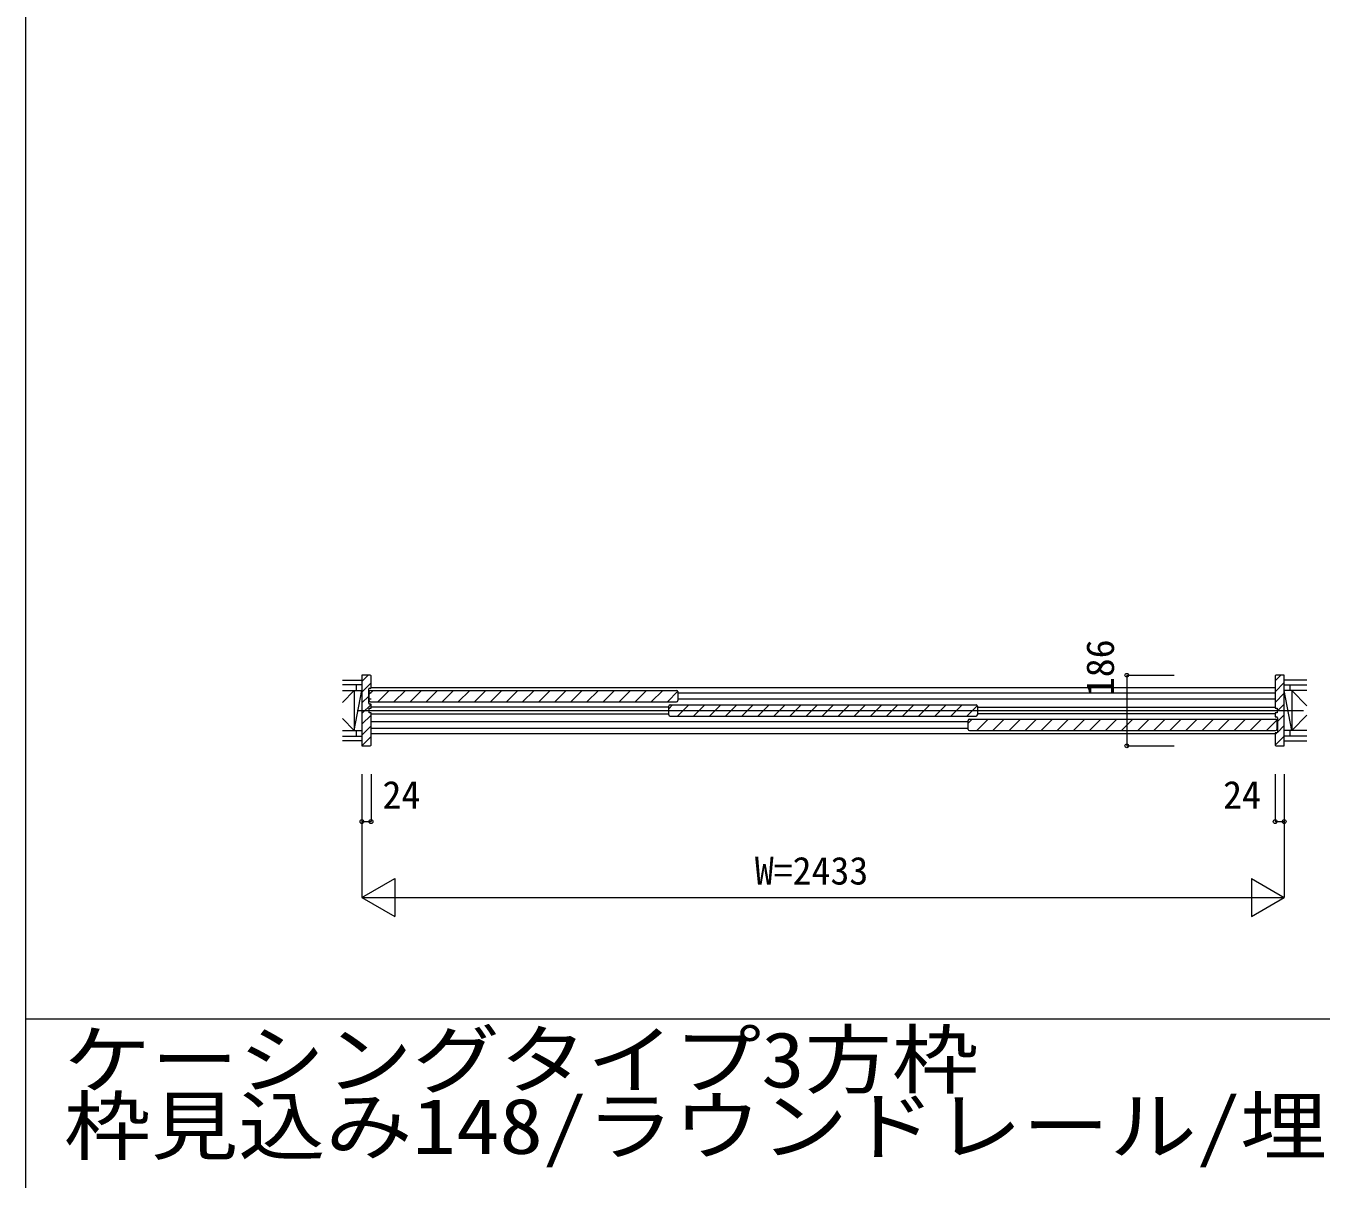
# Model space of a CAD drawing. Units: millimetres, scale not verified. Extents: x -21025 to 7656, y -14850 to 5150.
# Drawn here: x -21025 to -17608, y -12025 to -8984 of the extents above; entities that cross this region are included whole.
import ezdxf
from ezdxf.enums import TextEntityAlignment as Align

# ---------------------------------------------------------------- set-up
doc = ezdxf.new("R2010")
doc.units = ezdxf.units.MM
doc.header["$LTSCALE"] = 50
doc.layers.add('0-0_0', color=7, linetype='Continuous')
for name, color, linetype, lineweight in [('0-1_YKK_F1', 7, 'Continuous', 9), ('0-4_YKK_N1', 2, 'Continuous', 9), ('0-5_YKK_B1', 4, 'Continuous', 9), ('0-7_YKK_Z1', 7, 'Continuous', 9)]:
    doc.layers.add(name, color=color, linetype=linetype, lineweight=lineweight)
doc.styles.add('ＭＳ ゴシック', font='')
doc.styles.get('ＭＳ ゴシック').set_extended_font_data('MS Gothic')

msp = doc.modelspace()

# ---------------------------------------------------------------- linework, layer by layer
at = {"layer": '0-1_YKK_F1'}
for p, q in [((-21025, -14850), (-21025, 5150)), ((-21025, -11602.5), (7475, -11602.5))]:
    msp.add_line(p, q, dxfattribs=at)
at = {"layer": '0-4_YKK_N1'}
for p, q in [((-18120.79, -10696.5), (-17995.79, -10696.5)), ((-20138.68, -10957.5), (-20138.68, -11282.5)), ((-20114.68, -10957.5), (-20114.68, -11082.5)), ((-17729.68, -10957.5), (-17729.68, -11082.5)), ((-17705.68, -10957.5), (-17705.68, -11282.5)), ((-20138.68, -11082.5), (-20114.68, -11082.5)), ((-17729.68, -11082.5), (-17705.68, -11082.5)), ((-17792.29, -11232.5), (-17705.68, -11282.5)), ((-17792.29, -11232.5), (-17792.29, -11332.5)), ((-20138.68, -11282.5), (-17705.68, -11282.5)), ((-20138.68, -11282.5), (-20052.08, -11332.5)), ((-17792.29, -11332.5), (-17705.68, -11282.5))]:
    msp.add_line(p, q, dxfattribs=at)
for points in [[(-18120.79, -10696.5), (-18120.79, -10882.5), (-17995.79, -10882.5)], [(-20138.68, -11282.5), (-20052.08, -11232.5), (-20052.08, -11332.5)]]:
    msp.add_lwpolyline(points, dxfattribs=at)
for centre in [(-18120.79, -10696.5), (-18120.79, -10882.5), (-20138.68, -11082.5), (-20114.68, -11082.5), (-17729.68, -11082.5), (-17705.68, -11082.5)]:
    msp.add_circle(centre, 5, dxfattribs=at)
at = {"layer": '0-5_YKK_B1'}
for p, q in [((-20138.68, -10712.69), (-20122.49, -10696.5)), ((-20116.68, -10696.5), (-20138.68, -10696.5)), ((-20138.68, -10696.5), (-20138.68, -10882.5)), ((-20138.68, -10740.97), (-20114.68, -10716.97)), ((-20114.68, -10729.5), (-20114.68, -10698.5)), ((-17729.68, -10711.56), (-17714.62, -10696.5)), ((-17729.68, -10698.5), (-17729.68, -10783)), ((-17729.68, -10739.85), (-17705.68, -10715.85)), ((-17705.68, -10696.5), (-17727.68, -10696.5)), ((-17705.68, -10721.5), (-17705.68, -10696.5)), ((-17705.68, -10857.5), (-17705.68, -10721.5)), ((-20138.68, -10769.26), (-20120.68, -10751.26)), ((-20120.68, -10770.5), (-20120.68, -10732.5)), ((-20119.18, -10746.73), (-20108.96, -10736.5)), ((-20119.18, -10763.2), (-20119.18, -10739.8)), ((-20119.18, -10743), (-20114.68, -10743)), ((-20114.68, -10760), (-20119.18, -10760)), ((-20118.68, -10730.5), (-20115.68, -10730.5)), ((-20115.88, -10736.5), (-19308.48, -10736.5)), ((-20114.68, -10729), (-17729.68, -10729)), ((-20096.53, -10766.5), (-20066.53, -10736.5)), ((-20054.1, -10766.5), (-20024.1, -10736.5)), ((-20011.68, -10766.5), (-19981.68, -10736.5)), ((-19969.25, -10766.5), (-19939.25, -10736.5)), ((-19926.82, -10766.5), (-19896.82, -10736.5)), ((-19884.4, -10766.5), (-19854.4, -10736.5)), ((-19841.97, -10766.5), (-19811.97, -10736.5)), ((-19799.55, -10766.5), (-19769.55, -10736.5)), ((-19757.12, -10766.5), (-19727.12, -10736.5)), ((-19714.69, -10766.5), (-19684.69, -10736.5)), ((-19672.27, -10766.5), (-19642.27, -10736.5)), ((-19629.84, -10766.5), (-19599.84, -10736.5)), ((-19587.41, -10766.5), (-19557.41, -10736.5)), ((-19544.99, -10766.5), (-19514.99, -10736.5)), ((-19502.56, -10766.5), (-19472.56, -10736.5)), ((-19460.13, -10766.5), (-19430.13, -10736.5)), ((-19417.71, -10766.5), (-19387.71, -10736.5)), ((-19375.28, -10766.5), (-19345.28, -10736.5)), ((-19332.85, -10766.5), (-19305.3, -10738.94)), ((-19305.18, -10739.8), (-19305.18, -10763.2)), ((-19305.18, -10743), (-17729.68, -10743)), ((-17729.68, -10760), (-19305.18, -10760)), ((-17729.68, -10768.13), (-17705.68, -10744.13)), ((-20138.68, -10797.54), (-20114.68, -10773.54)), ((-20119.68, -10783.5), (-20115.18, -10783.5)), ((-20119.68, -10784.5), (-20119.68, -10783.5)), ((-20119.68, -10794.5), (-20119.68, -10784.5)), ((-20119.68, -10795.5), (-20119.68, -10794.5)), ((-20115.18, -10795.5), (-20119.68, -10795.5)), ((-20115.68, -10772.5), (-20118.68, -10772.5)), ((-20115.88, -10766.5), (-19308.48, -10766.5)), ((-20115.18, -10783.5), (-20114.68, -10783)), ((-20114.68, -10796), (-20115.18, -10795.5)), ((-20114.68, -10783), (-20114.68, -10773.5)), ((-19329.18, -10781), (-20114.68, -10781)), ((-20114.68, -10880.5), (-20114.68, -10796)), ((-19329.18, -10784.73), (-19318.96, -10774.5)), ((-19329.18, -10801.2), (-19329.18, -10777.8)), ((-19325.88, -10774.5), (-18518.48, -10774.5)), ((-19306.53, -10804.5), (-19276.53, -10774.5)), ((-19264.1, -10804.5), (-19234.1, -10774.5)), ((-19221.68, -10804.5), (-19191.68, -10774.5)), ((-19179.25, -10804.5), (-19149.25, -10774.5)), ((-19136.82, -10804.5), (-19106.82, -10774.5)), ((-19094.4, -10804.5), (-19064.4, -10774.5)), ((-19051.97, -10804.5), (-19021.97, -10774.5)), ((-19009.55, -10804.5), (-18979.55, -10774.5)), ((-18967.12, -10804.5), (-18937.12, -10774.5)), ((-18924.69, -10804.5), (-18894.69, -10774.5)), ((-18882.27, -10804.5), (-18852.27, -10774.5)), ((-18839.84, -10804.5), (-18809.84, -10774.5)), ((-18797.41, -10804.5), (-18767.41, -10774.5)), ((-18754.99, -10804.5), (-18724.99, -10774.5)), ((-18712.56, -10804.5), (-18682.56, -10774.5)), ((-18670.13, -10804.5), (-18640.13, -10774.5)), ((-18627.71, -10804.5), (-18597.71, -10774.5)), ((-18585.28, -10804.5), (-18555.28, -10774.5)), ((-18542.85, -10804.5), (-18515.3, -10776.94)), ((-18515.18, -10777.8), (-18515.18, -10801.2)), ((-18515.18, -10781), (-17729.68, -10781)), ((-17729.68, -10783), (-17729.18, -10783.5)), ((-17729.68, -10796.42), (-17728.77, -10795.5)), ((-17729.18, -10795.5), (-17729.68, -10796)), ((-17729.68, -10796), (-17729.68, -10805.5)), ((-17729.18, -10783.5), (-17724.68, -10783.5)), ((-17724.68, -10795.5), (-17729.18, -10795.5)), ((-17724.68, -10791.42), (-17705.68, -10772.42)), ((-17724.68, -10783.5), (-17724.68, -10784.5)), ((-17724.68, -10784.5), (-17724.68, -10794.5)), ((-17724.68, -10794.5), (-17724.68, -10795.5)), ((-20138.68, -10825.83), (-20114.68, -10801.83)), ((-20138.68, -10854.11), (-20114.68, -10830.11)), ((-20114.68, -10798), (-19329.06, -10798)), ((-18539.18, -10819), (-20114.68, -10819)), ((-19325.88, -10804.5), (-18518.48, -10804.5)), ((-18539.18, -10822.73), (-18528.96, -10812.5)), ((-18539.18, -10839.2), (-18539.18, -10815.8)), ((-18535.88, -10812.5), (-17728.48, -10812.5)), ((-18516.53, -10842.5), (-18486.53, -10812.5)), ((-17729.68, -10798), (-18515.18, -10798)), ((-18474.1, -10842.5), (-18444.1, -10812.5)), ((-18431.68, -10842.5), (-18401.68, -10812.5)), ((-18389.25, -10842.5), (-18359.25, -10812.5)), ((-18346.82, -10842.5), (-18316.82, -10812.5)), ((-18304.4, -10842.5), (-18274.4, -10812.5)), ((-18261.97, -10842.5), (-18231.97, -10812.5)), ((-18219.55, -10842.5), (-18189.55, -10812.5)), ((-18177.12, -10842.5), (-18147.12, -10812.5)), ((-18134.69, -10842.5), (-18104.69, -10812.5)), ((-18092.27, -10842.5), (-18062.27, -10812.5)), ((-18049.84, -10842.5), (-18019.84, -10812.5)), ((-18007.41, -10842.5), (-17977.41, -10812.5)), ((-17964.99, -10842.5), (-17934.99, -10812.5)), ((-17922.56, -10842.5), (-17892.56, -10812.5)), ((-17880.13, -10842.5), (-17850.13, -10812.5)), ((-17837.71, -10842.5), (-17807.71, -10812.5)), ((-17795.28, -10842.5), (-17765.28, -10812.5)), ((-17752.85, -10842.5), (-17725.3, -10814.94)), ((-17728.68, -10806.5), (-17725.68, -10806.5)), ((-17725.18, -10815.8), (-17725.18, -10839.2)), ((-17723.76, -10847.07), (-17705.68, -10828.98)), ((-17723.68, -10818.7), (-17705.68, -10800.7)), ((-17723.68, -10808.5), (-17723.68, -10846.5)), ((-20138.68, -10882.4), (-20114.68, -10858.4)), ((-20114.68, -10836), (-18539.18, -10836)), ((-20114.68, -10850), (-17729.68, -10850)), ((-18535.88, -10842.5), (-17728.48, -10842.5)), ((-17729.68, -10852.98), (-17725.12, -10848.42)), ((-17729.68, -10849.5), (-17729.68, -10880.5)), ((-17729.57, -10881.16), (-17705.68, -10857.27)), ((-17725.68, -10848.5), (-17728.68, -10848.5)), ((-17705.68, -10882.5), (-17705.68, -10857.5)), ((-20138.68, -10882.5), (-20116.68, -10882.5)), ((-17727.68, -10882.5), (-17705.68, -10882.5))]:
    msp.add_line(p, q, dxfattribs=at)
for centre, radius, start, end in [((-20116.68, -10698.5), 2, 0, 89.99998), ((-17727.68, -10698.5), 2, 90, 179.99998), ((-20118.68, -10732.5), 2, 90, 179.99998), ((-20115.88, -10739.8), 3.3, 90, 180), ((-20115.68, -10729.5), 1, 270, 359.99998), ((-19308.48, -10739.8), 3.3, 0, 90), ((-20118.68, -10770.5), 2, 180, 269.99998), ((-20115.88, -10763.2), 3.3, 180, 270), ((-20115.68, -10773.5), 1, 0, 89.99998), ((-19325.88, -10777.8), 3.3, 90, 180), ((-19308.48, -10763.2), 3.3, 270, 0), ((-18518.48, -10777.8), 3.3, 0, 90), ((-19325.88, -10801.2), 3.3, 180, 270), ((-18535.88, -10815.8), 3.3, 90, 180), ((-18518.48, -10801.2), 3.3, 270, 0), ((-17728.68, -10805.5), 1, 180, 269.99998), ((-17728.48, -10815.8), 3.3, 0, 90), ((-17725.68, -10808.5), 2, 0, 89.99998), ((-18535.88, -10839.2), 3.3, 180, 270), ((-17728.68, -10849.5), 1, 90, 179.99998), ((-17728.48, -10839.2), 3.3, 270, 0), ((-17725.68, -10846.5), 2, 270, 359.99998), ((-20116.68, -10880.5), 2, 270, 359.99998), ((-17727.68, -10880.5), 2, 180, 269.99998)]:
    msp.add_arc(centre, radius, start, end, dxfattribs=at)
at = {"layer": '0-7_YKK_Z1'}
for p, q in [((-20190.18, -10709.5), (-20138.68, -10709.5)), ((-20138.68, -10722), (-20190.18, -10722)), ((-20153.68, -10722), (-20153.68, -10737)), ((-17646.22, -10709.5), (-17705.68, -10709.5)), ((-17705.68, -10722), (-17646.22, -10722)), ((-17690.68, -10722), (-17690.68, -10737)), ((-20190.18, -10768.5), (-20158.68, -10737)), ((-20190.18, -10737), (-20138.68, -10737)), ((-17646.22, -10737), (-17705.68, -10737)), ((-17645.68, -10777), (-17685.68, -10737)), ((-20151.34, -10789.5), (-17654.84, -10789.5)), ((-20190.18, -10810.5), (-20158.68, -10842)), ((-17645.68, -10802), (-17685.68, -10842)), ((-20190.18, -10842), (-20138.68, -10842)), ((-20190.18, -10857), (-20138.68, -10857)), ((-20153.68, -10842), (-20153.68, -10857)), ((-17646.22, -10842), (-17705.68, -10842)), ((-17646.22, -10857), (-17705.68, -10857)), ((-17690.68, -10842), (-17690.68, -10857)), ((-20138.68, -10869.5), (-20190.18, -10869.5)), ((-17705.68, -10869.5), (-17646.22, -10869.5))]:
    msp.add_line(p, q, dxfattribs=at)
for points in [[(-20158.68, -10737), (-20158.68, -10842), (-20138.68, -10737)], [(-17685.68, -10737), (-17685.68, -10842), (-17705.68, -10737)]]:
    msp.add_lwpolyline(points, dxfattribs=at)

# ---------------------------------------------------------------- texts
at = {"layer": '0-0_0', "style": 'ＭＳ ゴシック', "width": 1.15}
for s, p in [('ケーシングタイプ3方枠', (-20925, -11827.5)), ('枠見込み148/ラウンドレール/埋込敷居(アルミ)', (-20925, -12002.5))]:
    msp.add_text(s, height=146.6, dxfattribs=at).set_placement(p, align=Align.BOTTOM_LEFT)
at = {"layer": '0-4_YKK_N1', "color": 4, "style": 'ＭＳ ゴシック'}
msp.add_text('186', height=73.31, rotation=90, dxfattribs=at).set_placement((-18132.79, -10751.66), align=Align.BOTTOM_LEFT)
for s, p in [('24', (-20084.44, -11070.5)), ('24', (-17866.97, -11070.5)), ('W=2433', (-19102.18, -11270.5))]:
    msp.add_text(s, height=73.31, dxfattribs=at).set_placement(p, align=Align.BOTTOM_LEFT)

doc.saveas('drawing.dxf')
